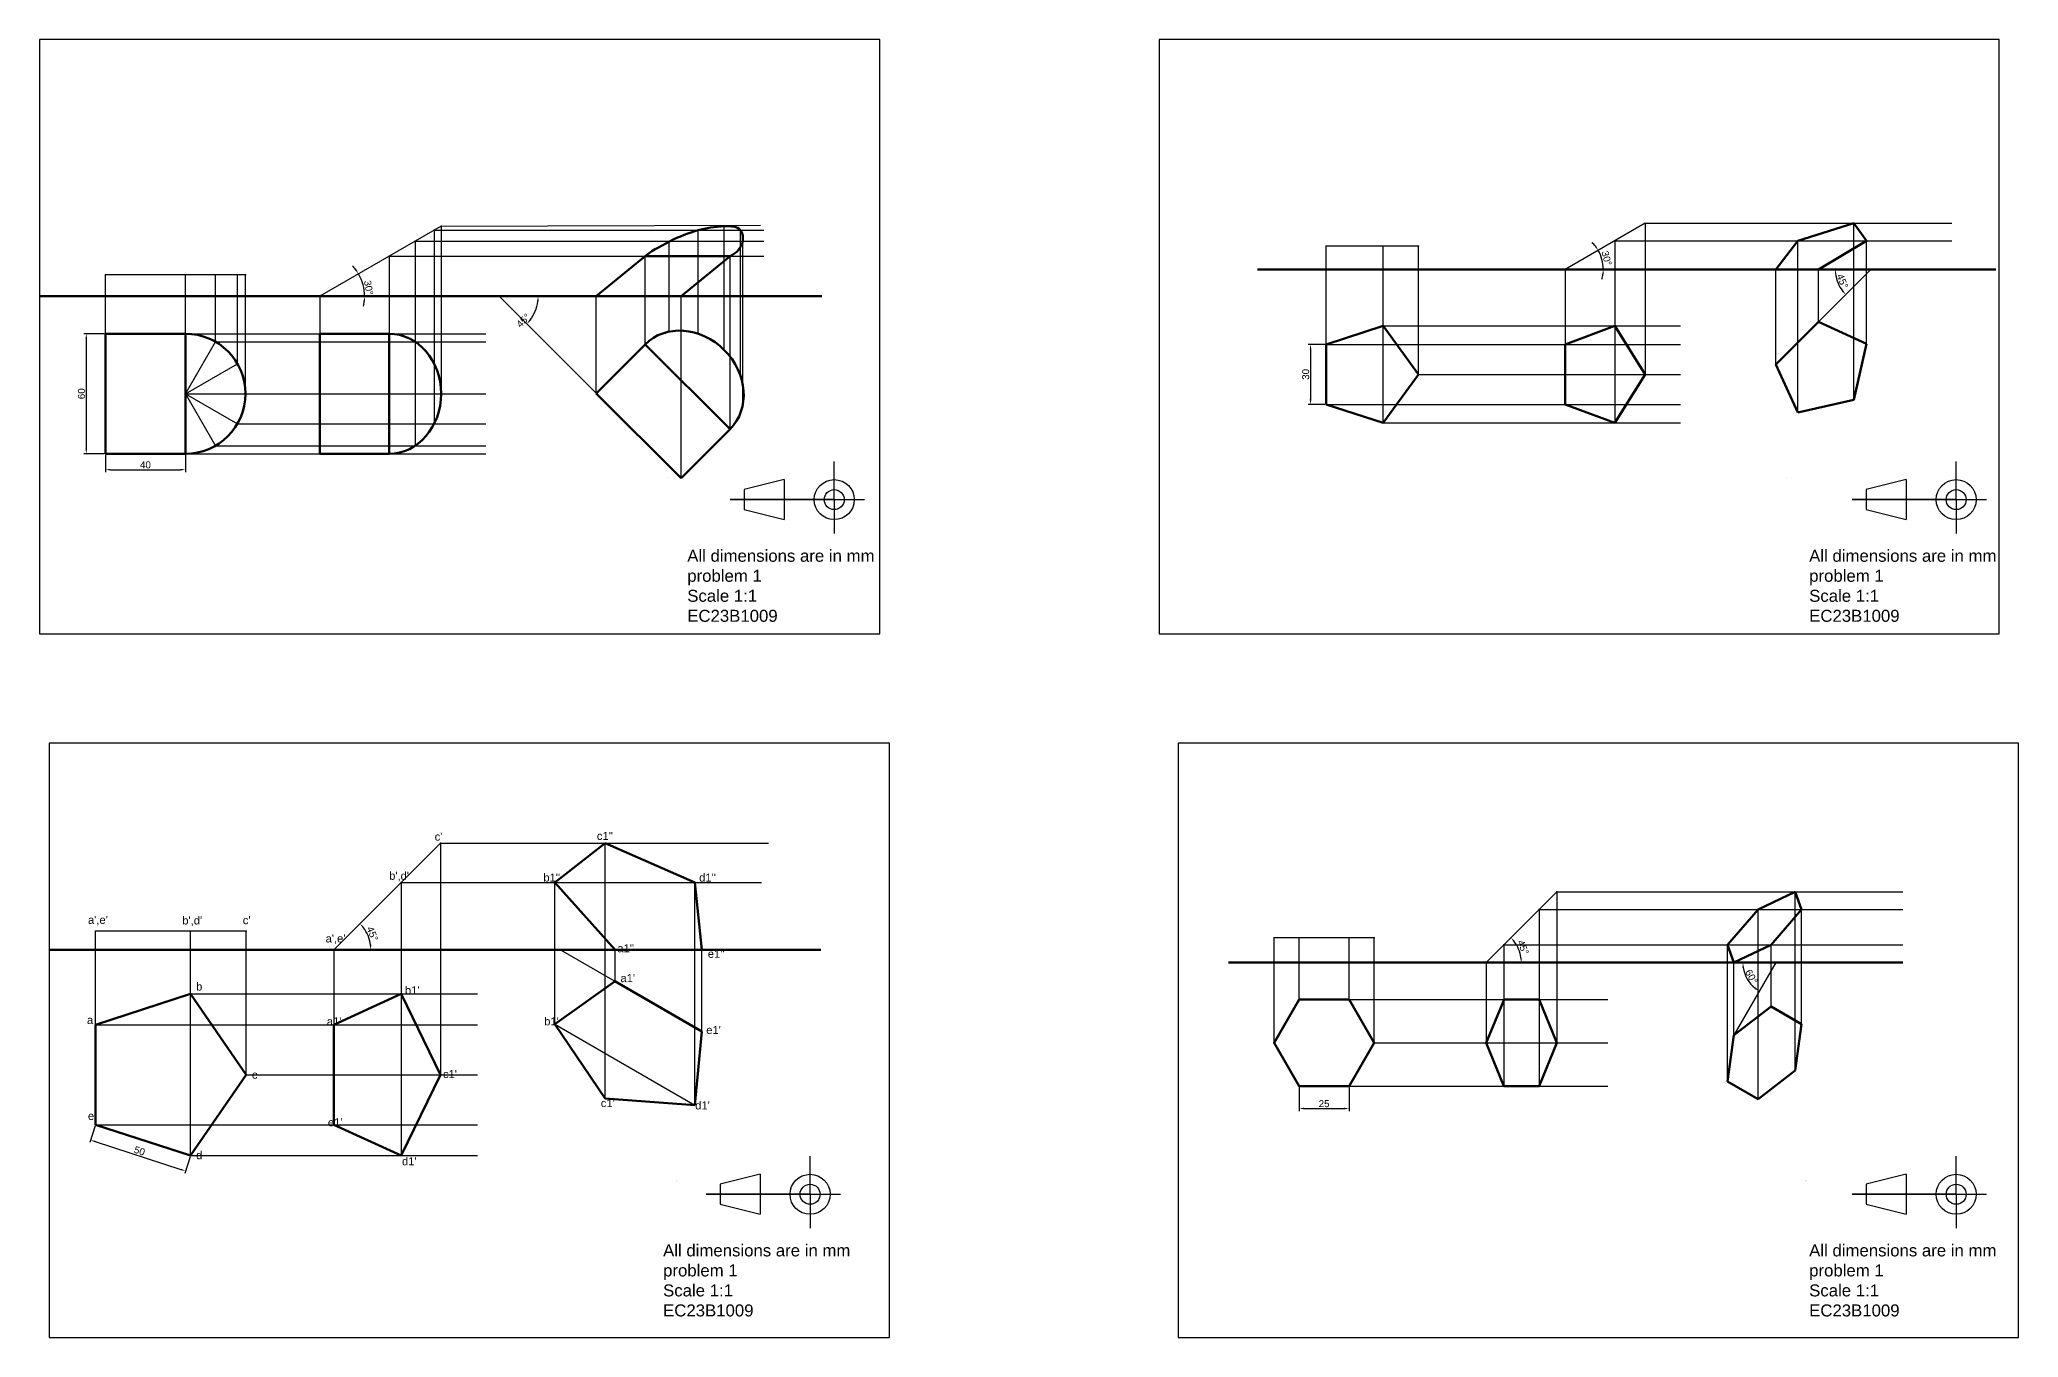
# Model space of a CAD drawing. Header units: inches. Extents: x 17 to 2594, y 9 to 660.
# Drawn here: x 1605 to 2594, y 9 to 658 of the extents above; entities that cross this region are included whole.
import ezdxf

# ---------------------------------------------------------------- set-up
doc = ezdxf.new("R2010")
doc.units = ezdxf.units.IN
doc.header["$MEASUREMENT"] = 0
doc.styles.get("Standard").update_dxf_attribs({"font": 'arial.ttf'})
doc.dimstyles.new('ISO-25', dxfattribs={"dimtxt": 3.5, "dimasz": 2.5, "dimexe": 1.25, "dimexo": 0.625, "dimtad": 1, "dimtxsty": 'Standard', "dimcen": 2.5, "dimadec": 0, "dimazin": 0, "dimtfac": 1, "dimtmove": 0, "dimatfit": 3, "dimfxl": 1, "dimarcsym": 0})

# ---------------------------------------------------------------- blocks, each defined once
blk = doc.blocks.new('*D21')
at = {"color": 0, "lineweight": -2, "transparency": 16777216}
for p, q in [((1637.91, 450.27), (1637.91, 441.66)), ((1677.91, 450.27), (1677.91, 441.66)), ((1640.41, 442.91), (1675.41, 442.91))]:
    blk.add_line(p, q, dxfattribs=at)
at = {"color": 0, "transparency": 16777216}
for points in [[(1640.41, 443.33), (1640.41, 442.5), (1637.91, 442.91)], [(1675.41, 443.33), (1675.41, 442.5), (1677.91, 442.91)]]:
    blk.add_solid(points, dxfattribs=at)
at = {"layer": 'Defpoints', "color": 0, "transparency": 16777216}
for p in [(1637.91, 450.9), (1677.91, 450.9), (1677.91, 442.91)]:
    blk.add_point(p, dxfattribs=at)
at = {"color": 0, "transparency": 16777216, "insert": (1657.91, 445.32), "char_height": 3.5, "attachment_point": 5}
blk.add_mtext('40', dxfattribs=at)
blk = doc.blocks.new('*D20')
at = {"color": 0, "lineweight": -2, "transparency": 16777216}
for p, q in [((1637.29, 510.9), (1627.08, 510.9)), ((1628.33, 508.4), (1628.33, 453.4)), ((1637.29, 450.9), (1627.08, 450.9))]:
    blk.add_line(p, q, dxfattribs=at)
at = {"color": 0, "transparency": 16777216}
for points in [[(1627.91, 508.4), (1628.75, 508.4), (1628.33, 510.9)], [(1627.91, 453.4), (1628.75, 453.4), (1628.33, 450.9)]]:
    blk.add_solid(points, dxfattribs=at)
at = {"layer": 'Defpoints', "color": 0, "transparency": 16777216}
for p in [(1637.91, 510.9), (1628.33, 450.9), (1637.91, 450.9)]:
    blk.add_point(p, dxfattribs=at)
at = {"color": 0, "transparency": 16777216, "insert": (1625.92, 480.9), "char_height": 3.5, "attachment_point": 5, "rotation": 90}
blk.add_mtext('60', dxfattribs=at)
blk = doc.blocks.new('*D22')
at = {"color": 0, "lineweight": -2, "transparency": 16777216}
for start, end in [(36.41863, 42.83726), (0, 30), (347.16274, 353.58137)]:
    blk.add_arc((1745.11, 529.6), 22.33, start, end, dxfattribs=at)
at = {"color": 0, "transparency": 16777216}
for points in [[(1763.43, 543.08), (1762.73, 542.63), (1764.45, 540.76)], [(1766.89, 527.13), (1767.72, 527.08), (1767.44, 529.6)]]:
    blk.add_solid(points, dxfattribs=at)
at = {"layer": 'Defpoints', "color": 0, "transparency": 16777216}
for p in [(1805.74, 564.6), (1766.1, 537.24), (1604.98, 529.6), (1745.11, 529.6), (1996.1, 529.6)]:
    blk.add_point(p, dxfattribs=at)
at = {"color": 0, "transparency": 16777216, "insert": (1769.48, 533.9), "char_height": 3.5, "attachment_point": 5, "rotation": 280}
blk.add_mtext('30°', dxfattribs=at)
blk = doc.blocks.new('*D23')
at = {"color": 0, "lineweight": -2, "transparency": 16777216}
blk.add_arc((1834.7, 529.6), 19.54, 322.33452, 352.66548, dxfattribs=at)
at = {"color": 0, "transparency": 16777216}
for points in [[(1853.67, 527.13), (1854.5, 527.08), (1854.25, 529.6)], [(1850.49, 517.38), (1849.86, 517.93), (1848.52, 515.78)]]:
    blk.add_solid(points, dxfattribs=at)
at = {"layer": 'Defpoints', "color": 0, "transparency": 16777216}
for p in [(1604.98, 529.6), (1834.7, 529.6), (1853.58, 524.54), (1996.1, 529.6), (1925.64, 438.66)]:
    blk.add_point(p, dxfattribs=at)
at = {"color": 0, "transparency": 16777216, "insert": (1846.82, 517.48), "char_height": 3.5, "attachment_point": 5, "rotation": 45}
blk.add_mtext('45°', dxfattribs=at)
blk = doc.blocks.new('*D31')
at = {"color": 0, "lineweight": -2, "transparency": 16777216}
for p, q in [((2247.57, 505.56), (2239.11, 505.56)), ((2240.36, 503.06), (2240.36, 478.06)), ((2247.57, 475.56), (2239.11, 475.56))]:
    blk.add_line(p, q, dxfattribs=at)
at = {"color": 0, "transparency": 16777216}
for points in [[(2239.95, 503.06), (2240.78, 503.06), (2240.36, 505.56)], [(2239.95, 478.06), (2240.78, 478.06), (2240.36, 475.56)]]:
    blk.add_solid(points, dxfattribs=at)
at = {"layer": 'Defpoints', "color": 0, "transparency": 16777216}
for p in [(2248.19, 505.56), (2240.36, 475.56), (2248.19, 475.56)]:
    blk.add_point(p, dxfattribs=at)
at = {"color": 0, "transparency": 16777216, "insert": (2237.95, 490.56), "char_height": 3.5, "attachment_point": 5, "rotation": 90}
blk.add_mtext('30', dxfattribs=at)
blk = doc.blocks.new('*D32')
at = {"color": 0, "lineweight": -2, "transparency": 16777216}
for start, end in [(37.54939, 45.09878), (0, 30), (344.90122, 352.45061)]:
    blk.add_arc((2367.72, 543.07), 18.99, start, end, dxfattribs=at)
at = {"color": 0, "transparency": 16777216}
for points in [[(2383.12, 554.87), (2382.43, 554.41), (2384.16, 552.56)], [(2386.13, 540.6), (2386.96, 540.54), (2386.71, 543.07)]]:
    blk.add_solid(points, dxfattribs=at)
at = {"layer": 'Defpoints', "color": 0, "transparency": 16777216}
for p in [(2407.7, 566.15), (2386.42, 546.36), (2213.83, 543.07), (2367.72, 543.07), (2582.98, 543.07)]:
    blk.add_point(p, dxfattribs=at)
at = {"color": 0, "transparency": 16777216, "insert": (2388.39, 548.6), "char_height": 3.5, "attachment_point": 5, "rotation": 285}
blk.add_mtext('30°', dxfattribs=at)
blk = doc.blocks.new('*D33')
at = {"color": 0, "lineweight": -2, "transparency": 16777216}
blk.add_arc((2520.56, 543.07), 17.85, 188.03291, 216.96709, dxfattribs=at)
at = {"color": 0, "transparency": 16777216}
for points in [[(2502.47, 540.54), (2503.3, 540.6), (2502.71, 543.07)], [(2506.61, 532.61), (2505.99, 532.06), (2507.94, 530.45)]]:
    blk.add_solid(points, dxfattribs=at)
at = {"layer": 'Defpoints', "color": 0, "transparency": 16777216}
for p in [(2213.83, 543.07), (2503.32, 538.45), (2520.56, 543.07), (2582.98, 543.07), (2473.05, 495.56)]:
    blk.add_point(p, dxfattribs=at)
at = {"color": 0, "transparency": 16777216, "insert": (2506.29, 537.16), "char_height": 3.5, "attachment_point": 5, "rotation": 292.5}
blk.add_mtext('45°', dxfattribs=at)
blk = doc.blocks.new('*D37')
at = {"color": 0, "lineweight": -2, "transparency": 16777216}
for p, q in [((2234.64, 134.08), (2234.64, 122.31)), ((2259.64, 134.08), (2259.64, 122.31)), ((2237.14, 123.56), (2257.14, 123.56))]:
    blk.add_line(p, q, dxfattribs=at)
at = {"color": 0, "transparency": 16777216}
for points in [[(2237.14, 123.98), (2237.14, 123.14), (2234.64, 123.56)], [(2257.14, 123.98), (2257.14, 123.14), (2259.64, 123.56)]]:
    blk.add_solid(points, dxfattribs=at)
at = {"layer": 'Defpoints', "color": 0, "transparency": 16777216}
for p in [(2234.64, 134.71), (2259.64, 134.71), (2259.64, 123.56)]:
    blk.add_point(p, dxfattribs=at)
at = {"color": 0, "transparency": 16777216, "insert": (2247.14, 125.97), "char_height": 3.5, "attachment_point": 5}
blk.add_mtext('25', dxfattribs=at)
blk = doc.blocks.new('*D38')
at = {"color": 0, "lineweight": -2, "transparency": 16777216}
blk.add_arc((2328.15, 196.49), 17.59, 8.14836, 36.85164, dxfattribs=at)
at = {"color": 0, "transparency": 16777216}
for points in [[(2341.91, 206.77), (2342.54, 207.31), (2340.59, 208.93)], [(2345.98, 199.01), (2345.15, 198.95), (2345.74, 196.49)]]:
    blk.add_solid(points, dxfattribs=at)
at = {"layer": 'Defpoints', "color": 0, "transparency": 16777216}
for p in [(2363.5, 231.84), (2345.14, 201.04), (2199.39, 196.49), (2328.15, 196.49), (2561.85, 196.49)]:
    blk.add_point(p, dxfattribs=at)
at = {"color": 0, "transparency": 16777216, "insert": (2346.62, 204.14), "char_height": 3.5, "attachment_point": 5, "rotation": 292.5}
blk.add_mtext('45°', dxfattribs=at)
blk = doc.blocks.new('*D39')
at = {"color": 0, "lineweight": -2, "transparency": 16777216}
blk.add_arc((2472.92, 196.49), 16.43, 188.72722, 231.27278, dxfattribs=at)
at = {"color": 0, "transparency": 16777216}
for points in [[(2456.27, 193.96), (2457.1, 194.03), (2456.49, 196.49)], [(2462.88, 184.02), (2462.41, 183.33), (2464.71, 182.26)]]:
    blk.add_solid(points, dxfattribs=at)
at = {"layer": 'Defpoints', "color": 0, "transparency": 16777216}
for p in [(2199.39, 196.49), (2457.48, 190.87), (2472.92, 196.49), (2561.85, 196.49), (2452.03, 160.31)]:
    blk.add_point(p, dxfattribs=at)
at = {"color": 0, "transparency": 16777216, "insert": (2460.78, 189.48), "char_height": 3.5, "attachment_point": 5, "rotation": 300}
blk.add_mtext('60°', dxfattribs=at)
blk = doc.blocks.new('*D43')
at = {"color": 0, "lineweight": -2, "transparency": 16777216}
blk.add_arc((1752.16, 202.96), 18.42, 7.78336, 37.21664, dxfattribs=at)
at = {"color": 0, "transparency": 16777216}
for points in [[(1766.51, 213.82), (1767.14, 214.37), (1765.18, 215.98)], [(1770.82, 205.48), (1769.99, 205.42), (1770.58, 202.96)]]:
    blk.add_solid(points, dxfattribs=at)
at = {"layer": 'Defpoints', "color": 0, "transparency": 16777216}
for p in [(1805.4, 256.2), (1609.8, 202.96), (1752.16, 202.96), (1769.95, 207.72), (1892.75, 202.96)]:
    blk.add_point(p, dxfattribs=at)
at = {"color": 0, "transparency": 16777216, "insert": (1771.4, 210.92), "char_height": 3.5, "attachment_point": 5, "rotation": 292.5}
blk.add_mtext('45°', dxfattribs=at)
blk = doc.blocks.new('*D44')
at = {"color": 0, "lineweight": -2, "transparency": 16777216}
for p, q in [((1632.73, 114.88), (1630.04, 106.61)), ((1632.8, 107.03), (1675.6, 93.12)), ((1680.28, 99.43), (1677.59, 91.16))]:
    blk.add_line(p, q, dxfattribs=at)
at = {"color": 0, "transparency": 16777216}
for points in [[(1632.93, 107.42), (1632.67, 106.63), (1630.43, 107.8)], [(1675.73, 93.52), (1675.47, 92.72), (1677.98, 92.35)]]:
    blk.add_solid(points, dxfattribs=at)
at = {"layer": 'Defpoints', "color": 0, "transparency": 16777216}
for p in [(1632.92, 115.48), (1680.47, 100.03), (1677.98, 92.35)]:
    blk.add_point(p, dxfattribs=at)
at = {"color": 0, "transparency": 16777216, "insert": (1654.95, 102.37), "char_height": 3.5, "attachment_point": 5, "rotation": 342}
blk.add_mtext('50', dxfattribs=at)

msp = doc.modelspace()

# ---------------------------------------------------------------- linework, layer by layer
for p, q in [((1805.736, 564.601), (1745.114, 529.601)), ((1805.736, 564.601), (1965.309, 565.125)), ((1805.736, 564.601), (1805.736, 480.895)), ((1947.298, 502.739), (1947.298, 564.601)), ((2407.7, 566.148), (2367.72, 543.066)), ((2407.7, 566.148), (2407.7, 490.564)), ((2407.7, 566.148), (2560.975, 566.148)), ((2511.928, 477.894), (2511.928, 566.148)), ((1792.745, 557.101), (1792.745, 454.915)), ((1792.745, 557.101), (1967.096, 557.101)), ((1802.255, 562.591), (1802.255, 465.895)), ((1802.255, 562.591), (1967.096, 562.591)), ((1919.741, 511.924), (1919.741, 557.101)), ((1934.23, 510.884), (1934.23, 562.591)), ((1955.443, 489.671), (1955.443, 562.591)), ((1956.483, 475.182), (1956.483, 557.101)), ((2248.194, 505.564), (2248.194, 554.715)), ((2294.36, 554.715), (2248.194, 554.715)), ((2276.726, 466.293), (2276.726, 554.715)), ((2294.36, 490.564), (2294.36, 554.715)), ((2392.429, 557.332), (2392.429, 466.293)), ((2392.429, 557.332), (2560.975, 557.332)), ((2483.968, 471.531), (2483.968, 557.332)), ((2518.292, 505.854), (2518.292, 557.332)), ((1779.755, 549.601), (1779.755, 450.895)), ((1779.755, 549.601), (1967.096, 549.601)), ((1907.713, 505.581), (1907.713, 549.601)), ((1950.14, 463.154), (1950.14, 549.601)), ((1637.914, 510.895), (1637.914, 540.345)), ((1707.914, 540.345), (1637.914, 540.345)), ((1677.914, 510.895), (1677.914, 540.345)), ((1692.914, 506.876), (1692.914, 540.345)), ((1703.895, 495.895), (1703.895, 540.345)), ((1707.914, 480.895), (1707.914, 540.345)), ((2367.72, 543.066), (2367.72, 475.564)), ((2520.559, 543.066), (2473.051, 495.558)), ((2473.051, 495.558), (2473.051, 543.066)), ((2494.264, 516.771), (2494.264, 543.066)), ((1745.114, 529.601), (1745.114, 450.895)), ((1834.703, 529.601), (1925.645, 438.659)), ((1883.218, 481.086), (1883.218, 529.601)), ((1925.645, 438.659), (1925.645, 529.601)), ((2276.726, 514.834), (2425.272, 514.834)), ((1677.914, 510.895), (1828.131, 510.895)), ((1677.914, 480.895), (1692.914, 506.876)), ((1692.914, 506.876), (1828.131, 506.876)), ((2248.194, 505.564), (2425.272, 505.564)), ((1677.914, 480.895), (1703.895, 495.895)), ((2294.36, 490.564), (2425.272, 490.564)), ((1677.914, 480.895), (1707.914, 480.895)), ((1677.914, 480.895), (1703.895, 465.895)), ((1677.914, 480.895), (1692.914, 454.915)), ((1707.914, 480.895), (1828.131, 480.895)), ((2248.194, 475.564), (2425.272, 475.564)), ((1703.895, 465.895), (1828.131, 465.895)), ((2276.726, 466.293), (2425.272, 466.293)), ((1677.914, 450.895), (1828.131, 450.895)), ((1692.914, 454.915), (1828.131, 454.915)), ((2002.256, 427.938), (2002.256, 447.037)), ((2563.135, 427.938), (2563.135, 447.037)), ((1977.256, 437.938), (1957.256, 432.938)), ((1977.256, 437.938), (1977.256, 417.938)), ((2538.135, 437.938), (2518.135, 432.938)), ((2538.135, 437.938), (2538.135, 417.938)), ((2002.256, 427.938), (1950.241, 427.938)), ((1950.241, 427.938), (2017.379, 427.938)), ((1957.256, 432.938), (1957.256, 422.938)), ((1957.256, 432.938), (1957.256, 422.938)), ((2002.256, 427.938), (2002.256, 410.959)), ((2563.135, 427.938), (2511.12, 427.938)), ((2511.12, 427.938), (2578.259, 427.938)), ((2518.135, 432.938), (2518.135, 422.938)), ((2518.135, 432.938), (2518.135, 422.938)), ((2563.135, 427.938), (2563.135, 410.959)), ((1957.256, 422.938), (1977.256, 417.938)), ((2518.135, 422.938), (2538.135, 417.938)), ((1805.402, 256.198), (1752.159, 202.956)), ((1805.402, 256.198), (1805.402, 140.478)), ((1785.784, 236.581), (1785.784, 100.027)), ((2363.503, 231.844), (2328.148, 196.488)), ((2363.503, 231.844), (2363.503, 156.36)), ((2363.503, 231.844), (2536.408, 231.844)), ((2482.65, 142.631), (2482.65, 231.844)), ((2354.665, 223.005), (2354.665, 134.71)), ((2354.665, 223.005), (2536.408, 223.005)), ((2464.17, 128.3), (2464.17, 223.005)), ((2485.821, 165.8), (2485.821, 223.005)), ((1632.921, 165.478), (1632.921, 212.247)), ((1708.217, 212.247), (1632.921, 212.247)), ((1680.474, 100.027), (1680.474, 212.247)), ((1708.217, 140.478), (1708.217, 212.247)), ((2222.144, 156.36), (2222.144, 208.95)), ((2272.144, 208.95), (2222.144, 208.95)), ((2234.644, 178.011), (2234.644, 208.95)), ((2259.644, 178.011), (2259.644, 208.95)), ((2272.144, 156.36), (2272.144, 208.95)), ((1752.159, 202.956), (1752.159, 115.478)), ((1865.376, 202.956), (1892.618, 187.227)), ((1936.05, 162.152), (1936.05, 202.956)), ((2336.987, 205.327), (2336.987, 134.71)), ((2336.987, 205.327), (2536.408, 205.327)), ((2448.861, 137.139), (2448.861, 205.327)), ((2470.607, 174.584), (2470.607, 205.327)), ((2328.148, 196.488), (2328.148, 156.36)), ((2472.92, 196.488), (2452.032, 160.309)), ((2452.032, 160.309), (2452.032, 196.488)), ((1680.474, 180.929), (1823.924, 180.929)), ((2259.644, 178.011), (2388.984, 178.011)), ((1632.921, 165.478), (1823.924, 165.478)), ((1862.556, 165.757), (1932.618, 125.306)), ((2272.144, 156.36), (2388.984, 156.36)), ((1708.217, 140.478), (1823.924, 140.478)), ((2259.644, 134.71), (2388.984, 134.71)), ((1632.921, 115.478), (1823.924, 115.478)), ((1680.474, 100.027), (1823.924, 100.027)), ((1990.179, 80.693), (1990.179, 99.793)), ((2563.135, 80.693), (2563.135, 99.793)), ((1965.179, 90.693), (1945.179, 85.693)), ((1965.179, 90.693), (1965.179, 70.693)), ((2538.135, 90.693), (2518.135, 85.693)), ((2538.135, 90.693), (2538.135, 70.693)), ((1990.179, 80.693), (1938.165, 80.693)), ((1938.165, 80.693), (2005.303, 80.693)), ((1945.179, 85.693), (1945.179, 75.693)), ((1945.179, 85.693), (1945.179, 75.693)), ((1990.179, 80.693), (1990.179, 63.714)), ((2563.135, 80.693), (2511.12, 80.693)), ((2511.12, 80.693), (2578.259, 80.693)), ((2518.135, 85.693), (2518.135, 75.693)), ((2518.135, 85.693), (2518.135, 75.693)), ((2563.135, 80.693), (2563.135, 63.714)), ((1945.179, 75.693), (1965.179, 70.693)), ((2518.135, 75.693), (2538.135, 70.693))]:
    msp.add_line(p, q)
at = {"color": 51, "lineweight": 200, "true_color": 0xf7f281}
for p, q in [((2511.928, 566.148), (2483.968, 557.332)), ((2518.292, 557.332), (2511.928, 566.148)), ((2483.968, 557.332), (2473.051, 543.066)), ((2494.264, 543.066), (2518.292, 557.332)), ((2473.051, 543.066), (2494.264, 543.066)), ((2473.051, 495.558), (2494.264, 516.771)), ((2494.264, 516.771), (2518.292, 505.854)), ((2518.292, 505.854), (2511.928, 477.894)), ((2483.968, 471.531), (2473.051, 495.558)), ((2511.928, 477.894), (2483.968, 471.531)), ((2328.148, 156.36), (2337.097, 178.011)), ((2337.097, 178.011), (2354.665, 178.011)), ((2354.665, 178.011), (2363.503, 156.36)), ((2336.987, 134.71), (2328.148, 156.36)), ((2363.503, 156.36), (2354.665, 134.71)), ((2354.665, 134.71), (2336.987, 134.71))]:
    msp.add_line(p, q, dxfattribs=at)
at = {"color": 85, "lineweight": 200, "true_color": 0x58ba48}
for p, q in [((1907.713, 549.601), (1883.218, 529.601)), ((1950.14, 549.601), (1907.713, 549.601)), ((1925.645, 529.601), (1950.14, 549.601)), ((1883.218, 529.601), (1925.645, 529.601)), ((1745.114, 510.895), (1745.114, 450.895)), ((1779.755, 510.895), (1745.114, 510.895)), ((1779.755, 450.895), (1779.755, 510.895)), ((1745.114, 450.895), (1779.755, 450.895)), ((1887.778, 256.198), (1862.556, 236.581)), ((1932.618, 236.581), (1887.778, 256.198)), ((1862.556, 236.581), (1892.749, 202.956)), ((1936.05, 202.956), (1932.618, 236.581)), ((2464.17, 223.005), (2482.65, 231.844)), ((2482.65, 231.844), (2485.821, 223.005)), ((2448.861, 205.327), (2464.17, 223.005)), ((2485.821, 223.005), (2470.607, 205.327)), ((1892.749, 202.956), (1936.05, 202.956)), ((2452.032, 196.488), (2448.861, 205.327)), ((2470.607, 205.327), (2452.032, 196.488)), ((1785.784, 180.929), (1752.159, 165.478)), ((1805.402, 140.478), (1785.784, 180.929)), ((1752.159, 165.478), (1752.159, 115.478)), ((1785.784, 100.027), (1805.402, 140.478)), ((1752.159, 115.478), (1785.784, 100.027))]:
    msp.add_line(p, q, dxfattribs=at)
at = {"color": 7, "lineweight": 200, "true_color": 0xffffff}
for p, q in [((2213.834, 543.066), (2582.98, 543.066)), ((1604.977, 529.601), (1996.095, 529.601)), ((1637.914, 510.895), (1637.914, 450.895)), ((1677.914, 510.895), (1637.914, 510.895)), ((1677.914, 450.895), (1677.914, 510.895)), ((1637.914, 450.895), (1677.914, 450.895)), ((1609.804, 202.956), (1892.749, 202.956)), ((1936.05, 202.956), (1995.58, 202.956)), ((2199.387, 196.488), (2536.408, 196.488))]:
    msp.add_line(p, q, dxfattribs=at)
at = {"color": 2, "lineweight": 200}
for p, q in [((2248.194, 505.564), (2276.726, 514.834)), ((2276.726, 514.834), (2294.36, 490.564)), ((1907.713, 505.581), (1883.218, 481.086)), ((1950.14, 463.154), (1907.713, 505.581)), ((2248.194, 505.564), (2248.194, 475.564)), ((2294.36, 490.564), (2276.726, 466.293)), ((1883.218, 481.086), (1925.645, 438.659)), ((2248.194, 475.564), (2276.726, 466.293)), ((1925.645, 438.659), (1950.14, 463.154)), ((1632.921, 165.478), (1680.474, 180.929)), ((1708.217, 140.478), (1680.474, 180.929)), ((1862.556, 165.757), (1892.749, 187.152)), ((1892.618, 187.227), (1936.05, 162.152)), ((2452.032, 160.309), (2470.607, 174.584)), ((2470.607, 174.584), (2485.821, 165.8)), ((1632.921, 165.478), (1632.921, 115.478)), ((1887.778, 128.542), (1862.556, 165.757)), ((1936.05, 162.152), (1932.618, 125.306)), ((2448.861, 137.139), (2452.032, 160.309)), ((2485.821, 165.8), (2482.65, 142.631)), ((1680.474, 100.027), (1708.217, 140.478)), ((2482.65, 142.631), (2464.17, 128.3)), ((2464.17, 128.3), (2448.861, 137.139)), ((1932.618, 125.306), (1887.778, 128.542)), ((1632.921, 115.478), (1680.474, 100.027))]:
    msp.add_line(p, q, dxfattribs=at)
at = {"color": 31, "lineweight": 200, "true_color": 0xfecc66}
for p, q in [((2367.72, 505.564), (2392.429, 514.834)), ((2392.429, 514.834), (2407.7, 490.564)), ((2367.72, 475.564), (2367.72, 505.564)), ((2407.7, 490.564), (2392.429, 466.293)), ((2392.429, 466.293), (2367.72, 475.564))]:
    msp.add_line(p, q, dxfattribs=at)
at = {"color": 7, "true_color": 0xffffff}
for p, q in [((1805.402, 256.198), (1969.434, 256.198)), ((1887.778, 128.542), (1887.778, 256.198)), ((1785.784, 236.581), (1965.933, 236.581)), ((1862.556, 165.757), (1862.556, 236.581)), ((1932.618, 125.306), (1932.618, 236.581)), ((1892.749, 187.152), (1892.749, 202.956))]:
    msp.add_line(p, q, dxfattribs=at)
at = {"color": 85, "true_color": 0x58ba48}
msp.add_line((1892.749, 202.956), (1936.05, 202.956), dxfattribs=at)
for points in [[(1605.021, 360.933), (2025.021, 360.933), (2025.021, 657.933), (1605.021, 657.933)], [(2164.693, 360.933), (2584.693, 360.933), (2584.693, 657.933), (2164.693, 657.933)], [(1609.804, 9.14), (2029.804, 9.14), (2029.804, 306.14), (1609.804, 306.14)], [(2174.26, 9.14), (2594.26, 9.14), (2594.26, 306.14), (2174.26, 306.14)]]:
    msp.add_lwpolyline(points, close=True)
at = {"color": 7, "lineweight": 200, "true_color": 0xffffff}
msp.add_lwpolyline([(2234.644, 178.011), (2222.144, 156.36), (2234.644, 134.71), (2259.644, 134.71), (2272.144, 156.36), (2259.644, 178.011)], close=True, dxfattribs=at)
for centre, radius in [((2002.256, 427.938), 10), ((2563.135, 427.938), 10), ((2002.256, 427.938), 5), ((2563.135, 427.938), 5), ((1990.179, 80.693), 10), ((2563.135, 80.693), 10), ((1990.179, 80.693), 5), ((2563.135, 80.693), 5)]:
    msp.add_circle(centre, radius)
msp.add_arc((1647.621, 529.601), 40, 0, 0)
msp.add_arc((1677.914, 480.895), 30, 270, 90, dxfattribs=at)
at = {"color": 2, "lineweight": 200}
msp.add_ellipse((1928.927, 484.367), major_axis=(-21.213, 21.213), ratio=0.8660254, start_param=3.1415927, end_param=6.2831853, dxfattribs=at)
at = {"color": 85, "lineweight": 200, "true_color": 0x58ba48}
msp.add_ellipse((1779.755, 480.895), major_axis=(0, 30), ratio=0.8660254, start_param=3.1415927, end_param=6.2831853, dxfattribs=at)
msp.add_open_spline([(1907.713, 549.601), (1909.57, 551.437), (1921.006, 558.016), (1933.35, 562.806), (1945.032, 564.869), (1956.099, 564.575), (1957.296, 555.083), (1953.51, 551.439), (1950.14, 549.601)], degree=3, knots=[0, 0, 0, 0, 14.1743983, 29.6686599, 42.890152, 51.2797282, 56.8677883, 66.6907565, 66.6907565, 66.6907565, 66.6907565], dxfattribs=at)
for p in [(1805.736, 564.601), (1792.745, 557.101), (1802.255, 562.591), (2248.194, 554.715), (2276.726, 554.715), (2294.36, 554.715), (1779.755, 549.601), (1637.914, 540.345), (1677.914, 540.345), (1692.914, 540.345), (1703.895, 540.345), (1707.914, 540.345), (2367.72, 543.066), (1745.114, 529.601), (1779.755, 510.895), (1792.745, 506.876), (1907.713, 505.581), (1919.741, 511.924), (1934.23, 510.884), (1802.255, 495.895), (1947.298, 502.739), (1955.443, 489.671), (1805.736, 480.895), (1956.483, 475.182), (1802.255, 465.895), (1950.14, 463.154), (1779.755, 450.895), (1792.745, 454.915), (1805.402, 256.198), (1785.784, 236.581), (2363.503, 231.844), (2354.665, 223.005), (1632.921, 212.247), (1680.474, 212.247), (1708.217, 212.247), (2222.144, 208.95), (2234.644, 208.95), (2259.644, 208.95), (2272.144, 208.95), (1752.159, 202.956), (2336.987, 205.327), (2328.148, 196.488)]:
    msp.add_point(p)

# ---------------------------------------------------------------- texts
for s, p in [("c'", (1802.483, 257.487)), ("b',d'", (1779.745, 237.909)), ("a',e'", (1629.179, 215.88)), ("b',d'", (1676.319, 215.576)), ("c'", (1706.579, 215.728)), ("a',e'", (1747.99, 206.585)), ("e1''", (1939.044, 198.92)), ("a1'", (1895.39, 186.743)), ('b', (1683.236, 182.538)), ('a', (1628.67, 165.825)), ("b1'", (1857.242, 165.14)), ("e1'", (1938.257, 160.819)), ('c', (1711.126, 138.454)), ('e', (1629.155, 117.865)), ("c1'", (1885.558, 124.289)), ("d1'", (1932.752, 123.11)), ('d', (1683.236, 98.245))]:
    msp.add_text(s, height=4).set_placement(p)
at = {"color": 85, "true_color": 0x58ba48}
for s, p in [("c1''", (1883.592, 257.84)), ("d1''", (1934.718, 237.022)), ("a1''", (1893.817, 201.67)), ("b1'", (1787.63, 180.685)), ("a1'", (1748.579, 165.113)), ("c1'", (1806.652, 138.791)), ("e1'", (1749.099, 114.677)), ("d1'", (1786.167, 95.192))]:
    msp.add_text(s, height=4, dxfattribs=at).set_placement(p)
at = {"color": 7, "true_color": 0xffffff}
msp.add_text("b1''", height=4, dxfattribs=at).set_placement((1856.849, 237.022))
at = {"attachment_point": 1}
for s, width, gutter_width, insert, char_height in [('SCALE :', 106.71215, 1, (1918.308, 439.247), 0.2), ('SCALE :', 106.71215, 1, (2477.981, 439.247), 0.2), ('{\\fArial Unicode MS|b0|i0|c134|p34;All dimensions are in mm\\Pproblem \\fArial Unicode MS|b0|i0|c0|p34;1\\P\\fArial Unicode MS|b0|i0|c134|p34;Scale }1:1\\P{\\fArial Unicode MS|b0|i0|c134|p34;EC23B100\\fArial Unicode MS|b0|i0|c0|p34;9}', 147.89698, 12.5, (1928.768, 402.882), 6), ('{\\fArial Unicode MS|b0|i0|c134|p34;All dimensions are in mm\\Pproblem \\fArial Unicode MS|b0|i0|c0|p34;1\\P\\fArial Unicode MS|b0|i0|c134|p34;Scale }1:1\\P{\\fArial Unicode MS|b0|i0|c134|p34;EC23B100\\fArial Unicode MS|b0|i0|c0|p34;9}', 147.89698, 12.5, (2489.648, 402.882), 6), ('SCALE :', 106.71215, 1, (1923.092, 87.453), 0.2), ('SCALE :', 106.71215, 1, (2487.548, 87.453), 0.2), ('{\\fArial Unicode MS|b0|i0|c134|p34;All dimensions are in mm\\Pproblem \\fArial Unicode MS|b0|i0|c0|p34;1\\P\\fArial Unicode MS|b0|i0|c134|p34;Scale }1:1\\P{\\fArial Unicode MS|b0|i0|c134|p34;EC23B100\\fArial Unicode MS|b0|i0|c0|p34;9}', 147.89698, 12.5, (1916.692, 55.638), 6), ('{\\fArial Unicode MS|b0|i0|c134|p34;All dimensions are in mm\\Pproblem \\fArial Unicode MS|b0|i0|c0|p34;1\\P\\fArial Unicode MS|b0|i0|c134|p34;Scale }1:1\\P{\\fArial Unicode MS|b0|i0|c134|p34;EC23B100\\fArial Unicode MS|b0|i0|c0|p34;9}', 147.89698, 12.5, (2489.648, 55.638), 6)]:
    msp.add_mtext_dynamic_manual_height_columns(s, width=width, gutter_width=gutter_width, heights=[0], dxfattribs=dict(at, insert=insert, char_height=char_height))

# ---------------------------------------------------------------- dimensions: what is measured, and where the dimension line sits
at = {"color": 7, "true_color": 0xffffff}
for base, line2, picture, middle in [((1766.095, 537.237), ((1805.736, 564.601), (1745.114, 529.601)), '*D22', (1767.103, 533.478)), ((1853.58, 524.543), ((1834.703, 529.601), (1925.645, 438.659)), '*D23', (1848.522, 515.782))]:
    dim = msp.add_angular_dim_2l(base=base, line1=((1604.977, 529.601), (1996.095, 529.601)), line2=line2, dimstyle='ISO-25', dxfattribs=at)
    dim.commit()
    dim.dimension.update_dxf_attribs({"geometry": picture, "text_midpoint": middle, "dimtype": 162})
for base, line1, line2, picture, middle in [((2386.419, 546.363), ((2213.834, 543.066), (2582.98, 543.066)), ((2407.7, 566.148), (2367.72, 543.066)), '*D32', (2388.391, 548.605)), ((2503.321, 538.447), ((2520.559, 543.066), (2473.051, 495.558)), ((2213.834, 543.066), (2582.98, 543.066)), '*D33', (2506.293, 537.157)), ((1769.949, 207.722), ((1609.804, 202.956), (1892.749, 202.956)), ((1805.402, 256.198), (1752.159, 202.956)), '*D43', (1771.397, 210.924)), ((2345.142, 201.042), ((2199.387, 196.488), (2561.855, 196.488)), ((2363.503, 231.844), (2328.148, 196.488)), '*D38', (2346.624, 204.142)), ((2457.482, 190.869), ((2472.92, 196.488), (2452.032, 160.309)), ((2199.387, 196.488), (2561.855, 196.488)), '*D39', (2460.781, 189.48))]:
    dim = msp.add_angular_dim_2l(base=base, line1=line1, line2=line2, dimstyle='ISO-25', dxfattribs=at)
    dim.commit()
    dim.dimension.update_dxf_attribs({"geometry": picture, "text_midpoint": middle})
for base, p1, p2, picture, middle in [((1628.331, 450.895), (1637.914, 510.895), (1637.914, 450.895), '*D20', (1625.919, 480.895)), ((2240.363, 475.564), (2248.194, 505.564), (2248.194, 475.564), '*D31', (2237.95, 490.564))]:
    dim = msp.add_linear_dim(base=base, p1=p1, p2=p2, angle=90, dimstyle='ISO-25', dxfattribs=at)
    dim.commit()
    dim.dimension.update_dxf_attribs({"geometry": picture, "text_midpoint": middle})
for base, p1, p2, picture, middle in [((1677.914, 442.913), (1637.914, 450.895), (1677.914, 450.895), '*D21', (1657.914, 445.325)), ((2259.644, 123.559), (2234.644, 134.71), (2259.644, 134.71), '*D37', (2247.144, 125.971))]:
    dim = msp.add_linear_dim(base=base, p1=p1, p2=p2, dimstyle='ISO-25', dxfattribs=at)
    dim.commit()
    dim.dimension.update_dxf_attribs({"geometry": picture, "text_midpoint": middle})
dim = msp.add_aligned_dim(p1=(1632.921, 115.478), p2=(1680.474, 100.027), distance=-8.075, dimstyle='ISO-25', dxfattribs=at)
dim.commit()
dim.dimension.update_dxf_attribs({"geometry": '*D44', "text_midpoint": (1654.947, 102.366)})

doc.saveas('drawing.dxf')
